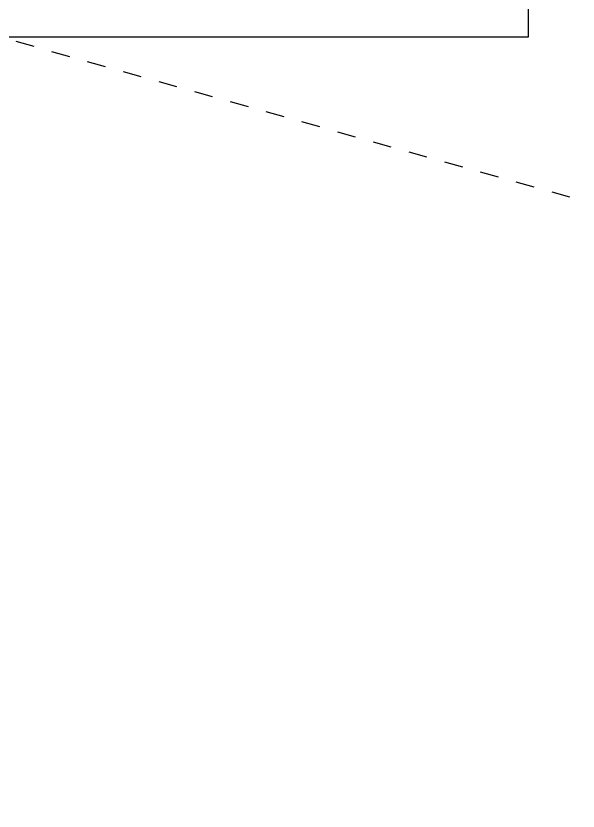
# Model space of a CAD drawing. Extents: x -1392 to 5791, y -3809 to 1722.
# Drawn here: x 1140.9 to 1413.6, y -1907.5 to -1521.9 of the extents above; entities that cross this region are included whole.
import ezdxf

# ---------------------------------------------------------------- set-up
doc = ezdxf.new("R2010")
doc.units = 0
doc.header["$MEASUREMENT"] = 0
doc.linetypes.add('AI-Linetype-11', pattern=[18, 9, -9])
for name, color, linetype, lineweight in [('G-ANNO-TTLB', 7, 'Continuous', 0), ('TYVEK', 7, 'Continuous', 0), ('WALL SCRATCH', 7, 'Continuous', 0)]:
    doc.layers.add(name, color=color, linetype=linetype, lineweight=lineweight)

msp = doc.modelspace()

# ---------------------------------------------------------------- hatches: boundary and pattern name
at = {"layer": 'G-ANNO-TTLB', "true_color": 0xff00ff, "transparency": 33554687}
h = msp.add_hatch(color=6, dxfattribs=at)
edge = h.paths.add_edge_path()
edge.add_spline(control_points=[(1773.02, -3692.6), (1773.02, -3692.6), (-1156.5, -3692.6), (-1156.5, -3692.6), (-1156.5, -3692.6), (-1156.5, -1235.6), (-1156.5, -1235.6), (-1156.5, -1235.6), (1773.02, -1235.6), (1773.02, -1235.6), (1773.02, -1235.6), (1773.02, -3692.6), (1773.02, -3692.6)], knot_values=[0, 0, 0, 0, 1, 1, 1, 2, 2, 2, 3, 3, 3, 4, 4, 4, 4], degree=3, periodic=0)
edge = h.paths.add_edge_path()
edge.add_spline(control_points=[(-1147.5, -1244.6), (-1147.5, -1244.6), (-1147.5, -3683.6), (-1147.5, -3683.6), (-1147.5, -3683.6), (1764.02, -3683.6), (1764.02, -3683.6), (1764.02, -3683.6), (1764.02, -1244.6), (1764.02, -1244.6), (1764.02, -1244.6), (-1147.5, -1244.6), (-1147.5, -1244.6)], knot_values=[0, 0, 0, 0, 1, 1, 1, 2, 2, 2, 3, 3, 3, 4, 4, 4, 4], degree=3, periodic=0)
edge.add_line((-1147.5, -1244.6), (-1147.5, -1244.6))

# ---------------------------------------------------------------- linework, layer by layer
at = {"layer": 'G-ANNO-TTLB'}
for points in [[(1773.02, -3692.6), (1773.02, -3692.6), (-1156.5, -3692.6), (-1156.5, -3692.6), (-1156.5, -3692.6), (-1156.5, -1235.6), (-1156.5, -1235.6), (-1156.5, -1235.6), (1773.02, -1235.6), (1773.02, -1235.6), (1773.02, -1235.6), (1773.02, -3692.6), (1773.02, -3692.6)], [(-1147.5, -1244.6), (-1147.5, -1244.6), (-1147.5, -3683.6), (-1147.5, -3683.6), (-1147.5, -3683.6), (1764.02, -3683.6), (1764.02, -3683.6), (1764.02, -3683.6), (1764.02, -1244.6), (1764.02, -1244.6), (1764.02, -1244.6), (-1147.5, -1244.6), (-1147.5, -1244.6)]]:
    msp.add_open_spline(points, degree=3, knots=[0, 0, 0, 0, 1, 1, 1, 2, 2, 2, 3, 3, 3, 4, 4, 4, 4], dxfattribs=at)
at = {"layer": 'TYVEK', "color": 18, "linetype": 'AI-Linetype-11', "lineweight": 25, "true_color": 0x000000}
msp.add_line((1530.92, -1643.92), (1133.01, -1532.09), dxfattribs=at)
at = {"layer": 'TYVEK', "color": 18, "lineweight": 25, "true_color": 0x000000}
msp.add_lwpolyline([(1231.47, -1532.09), (1389.61, -1532.09), (1389.61, -1391.35), (1133.37, -1391.35), (1133.01, -1532.09), (1231.47, -1532.09)], dxfattribs=at)
at = {"layer": 'WALL SCRATCH', "color": 8, "lineweight": 25, "true_color": 0x808080}
msp.add_lwpolyline([(1217.26, -1568.14)], dxfattribs=at)
at = {"layer": 'WALL SCRATCH', "color": 252, "lineweight": 25, "true_color": 0x848484}
for points in [[(1217.26, -1571.66)], [(1217.26, -1571.66)], [(1290.14, -1905.85)], [(1290.14, -1905.9)]]:
    msp.add_lwpolyline(points, dxfattribs=at)

doc.saveas('drawing.dxf')
